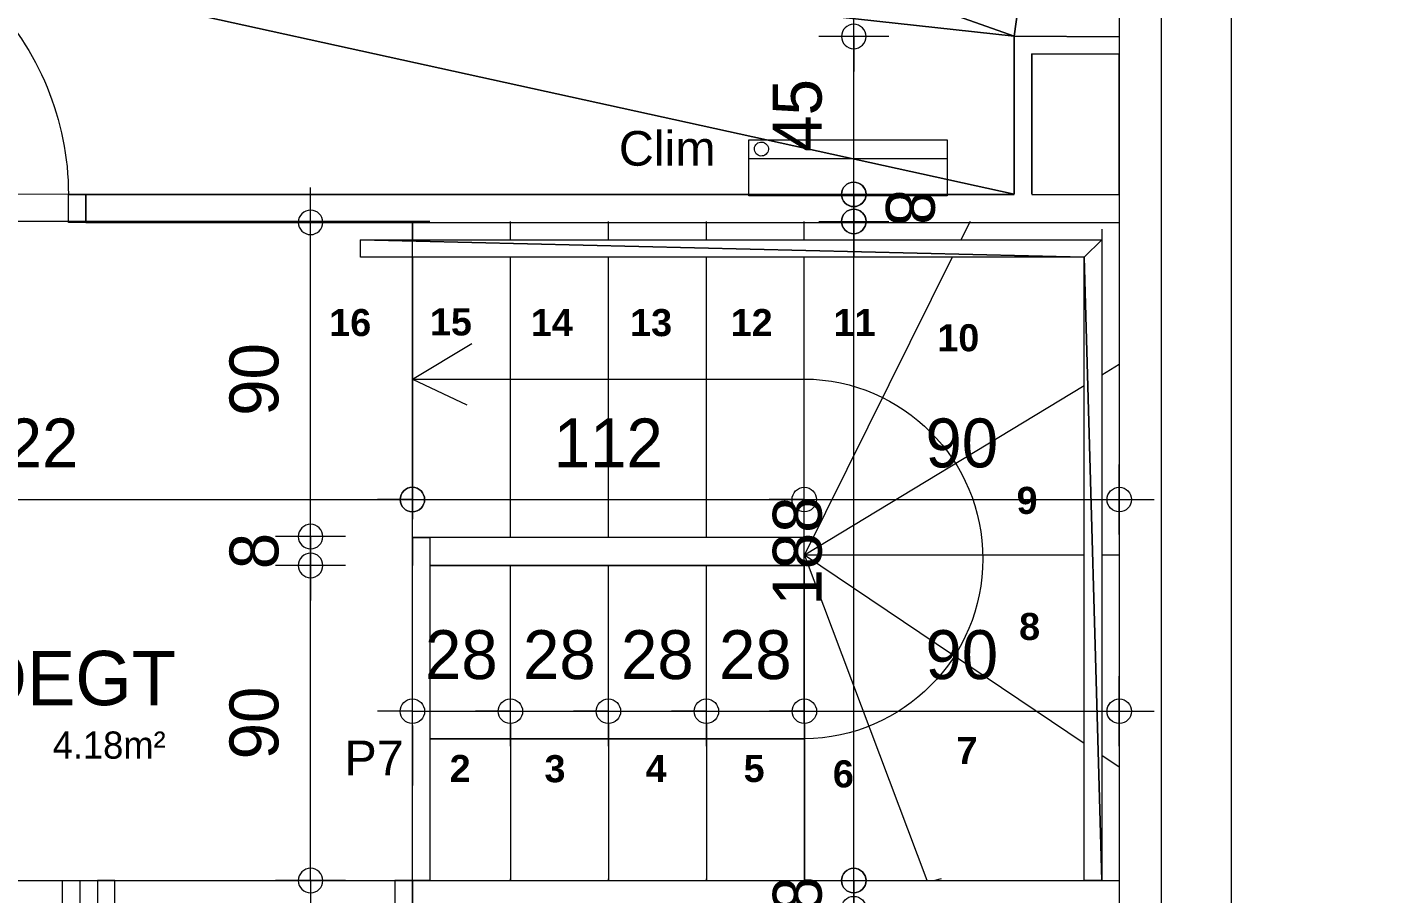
# Model space of a CAD drawing. Header units: metres. Extents: x 1.8 to 67.5, y -52.8 to -10.8.
# Drawn here: x 46.663 to 50.523, y -19.265 to -16.789 of the extents above; entities that cross this region are included whole.
import ezdxf
from ezdxf.enums import TextEntityAlignment as Align
from ezdxf.lldxf.tags import DXFTag

# ---------------------------------------------------------------- set-up
doc = ezdxf.new("R2010")
doc.units = ezdxf.units.M
doc.header["$MEASUREMENT"] = 0
for name, color, linetype in [('Calque commun', 7, 'Continuous'), ('Calque5', 7, 'Continuous'), ('Textes', 7, 'Continuous')]:
    doc.layers.add(name, color=color, linetype=linetype)
doc.styles.add('Arial11', font='arialbd.ttf', dxfattribs={"height": 0.077267})
doc.styles.add('Arial8', font='arial.ttf', dxfattribs={"height": 0.098961})
doc.styles.add('Century Gothic11', font='GOTHIC.TTF', dxfattribs={"height": 0.139636})
doc.styles.add('Century Gothic19', font='GOTHIC.TTF', dxfattribs={"height": 0.155151})
doc.styles.add('Century Gothic5', font='GOTHIC.TTF', dxfattribs={"height": 0.077575})
tags = doc.linetypes.add('HIDDEN2', pattern=[0.1875, 0.125, -0.0625]).pattern_tags.tags
tags[6:7] = [DXFTag(74, 4), DXFTag(75, 0), DXFTag(340, '0'), DXFTag(46, 1.0), DXFTag(50, 0.0), DXFTag(44, 0.0), DXFTag(45, 0.0)]
tags[4:5] = [DXFTag(74, 4), DXFTag(75, 0), DXFTag(340, '0'), DXFTag(46, 1.0), DXFTag(50, 0.0), DXFTag(44, 0.0), DXFTag(45, 0.0)]
tags = doc.linetypes.add('HIDDENX2', pattern=[0.75, 0.5, -0.25]).pattern_tags.tags
tags[6:7] = [DXFTag(74, 4), DXFTag(75, 0), DXFTag(340, '0'), DXFTag(46, 1.0), DXFTag(50, 0.0), DXFTag(44, 0.0), DXFTag(45, 0.0)]
tags[4:5] = [DXFTag(74, 4), DXFTag(75, 0), DXFTag(340, '0'), DXFTag(46, 1.0), DXFTag(50, 0.0), DXFTag(44, 0.0), DXFTag(45, 0.0)]

# ---------------------------------------------------------------- blocks, each defined once
blk = doc.blocks.new('Block54254')
at = {"layer": 'Calque commun', "color": 7, "linetype": 'Continuous', "lineweight": 18}
blk.add_line((50.1037, -14.3466), (50.1037, -23.3466), dxfattribs=at)
at = {"layer": 'Calque commun', "color": 7, "linetype": 'Continuous', "lineweight": 9}
for p, q in [((49.9037, -14.5466), (49.9037, -23.1466)), ((49.7837, -14.6666), (49.7837, -23.0266))]:
    blk.add_line(p, q, dxfattribs=at)
blk = doc.blocks.new('xmodule1pgniv1-9')
at = {"layer": 'Calque commun', "color": 5, "linetype": 'Continuous', "lineweight": 9}
blk.add_arc((0, 0), 0.5, 0, 359.9994, dxfattribs=at)
blk = doc.blocks.new('xmodule1pgniv1-10')
at = {"layer": 'Calque commun', "color": 5, "linetype": 'Continuous', "lineweight": 9}
blk.add_arc((0, 0), 0.5, 0, 359.9994, dxfattribs=at)
blk = doc.blocks.new('DimLine53638')
at = {"layer": 'Calque commun', "color": 5, "linetype": 'Continuous', "lineweight": 9}
for p, q in [((36.2251, -20.6312), (36.2251, -20.5312)), ((36.1251, -20.6312), (36.3251, -20.6312)), ((36.2251, -21.2312), (36.2251, -20.6312)), ((36.1251, -21.2312), (36.3251, -21.2312)), ((36.2251, -21.2312), (36.2251, -21.3312))]:
    blk.add_line(p, q, dxfattribs=at)
at = {"layer": 'Calque commun', "color": 5, "linetype": 'Continuous', "lineweight": 9, "extrusion": (0, 0, -1), "xscale": 0.07000000029802322, "yscale": 0.07000000029802322, "zscale": 0.07000000029802322, "rotation": 90}
for name, p in [('xmodule1pgniv1-10', (-36.2251, -20.6312)), ('xmodule1pgniv1-9', (-36.2251, -21.2312))]:
    blk.add_blockref(name, p, dxfattribs=at)
at = {"layer": 'Calque commun', "color": 5, "linetype": 'Continuous', "lineweight": 9, "style": 'Century Gothic11'}
blk.add_text('60', height=0.13964, rotation=90, dxfattribs=at).set_placement((36.1751, -20.9312), align=Align.BOTTOM_CENTER)
blk = doc.blocks.new('xmodule1pgniv1-11')
at = {"layer": 'Calque commun', "color": 5, "linetype": 'Continuous', "lineweight": 9}
blk.add_arc((0, 0), 0.5, 0, 359.9994, dxfattribs=at)
blk = doc.blocks.new('xmodule1pgniv1-12')
at = {"layer": 'Calque commun', "color": 5, "linetype": 'Continuous', "lineweight": 9}
blk.add_arc((0, 0), 0.5, 0, 359.9994, dxfattribs=at)
blk = doc.blocks.new('DimLine53646')
at = {"layer": 'Calque commun', "color": 5, "linetype": 'Continuous', "lineweight": 9}
for p, q in [((36.2252, -20.5512), (36.2252, -20.4512)), ((36.1252, -20.5512), (36.3252, -20.5512)), ((36.2251, -20.6312), (36.2252, -20.5512)), ((36.1251, -20.6312), (36.3251, -20.6312)), ((36.2251, -20.6312), (36.2251, -20.7312))]:
    blk.add_line(p, q, dxfattribs=at)
at = {"layer": 'Calque commun', "color": 5, "linetype": 'Continuous', "lineweight": 9, "extrusion": (0, 0, -1), "xscale": 0.07000000029802322, "yscale": 0.07000000029802322, "zscale": 0.07000000029802322, "rotation": 90}
for name, p in [('xmodule1pgniv1-12', (-36.2252, -20.5512)), ('xmodule1pgniv1-11', (-36.2251, -20.6312))]:
    blk.add_blockref(name, p, dxfattribs=at)
at = {"layer": 'Calque commun', "color": 5, "linetype": 'Continuous', "lineweight": 9, "style": 'Century Gothic11'}
blk.add_text('8', height=0.1396, rotation=89.9781, dxfattribs=at).set_placement((36.1752, -20.5912), align=Align.BOTTOM_CENTER)
blk = doc.blocks.new('xmodule1pgniv1-13')
at = {"layer": 'Calque commun', "color": 5, "linetype": 'Continuous', "lineweight": 9}
blk.add_arc((0, 0), 0.5, 0, 359.9994, dxfattribs=at)
blk = doc.blocks.new('xmodule1pgniv1-14')
at = {"layer": 'Calque commun', "color": 5, "linetype": 'Continuous', "lineweight": 9}
blk.add_arc((0, 0), 0.5, 0, 359.9994, dxfattribs=at)
blk = doc.blocks.new('DimLine53654')
at = {"layer": 'Calque commun', "color": 5, "linetype": 'Continuous', "lineweight": 9}
for p, q in [((36.2253, -18.6687), (36.2253, -18.5687)), ((36.1253, -18.6687), (36.3253, -18.6687)), ((36.2252, -20.5512), (36.2253, -18.6687)), ((36.1252, -20.5512), (36.3252, -20.5512)), ((36.2252, -20.5512), (36.2252, -20.6512))]:
    blk.add_line(p, q, dxfattribs=at)
at = {"layer": 'Calque commun', "color": 5, "linetype": 'Continuous', "lineweight": 9, "xscale": 0.07000000029802322, "yscale": 0.07000000029802322, "zscale": 0.07000000029802322, "rotation": 90}
for name, p in [('xmodule1pgniv1-14', (36.2253, -18.6687)), ('xmodule1pgniv1-13', (36.2252, -20.5512))]:
    blk.add_blockref(name, p, dxfattribs=at)
at = {"layer": 'Calque commun', "color": 5, "linetype": 'Continuous', "lineweight": 9, "style": 'Century Gothic11'}
blk.add_text('188', height=0.13964, rotation=89.9974, dxfattribs=at).set_placement((36.1752, -19.61), align=Align.BOTTOM_CENTER)
blk = doc.blocks.new('xmodule1pgniv1-15')
at = {"layer": 'Calque commun', "color": 5, "linetype": 'Continuous', "lineweight": 9}
blk.add_arc((0, 0), 0.5, 0, 359.9994, dxfattribs=at)
blk = doc.blocks.new('xmodule1pgniv1-16')
at = {"layer": 'Calque commun', "color": 5, "linetype": 'Continuous', "lineweight": 9}
blk.add_arc((0, 0), 0.5, 0, 359.9994, dxfattribs=at)
blk = doc.blocks.new('DimLine53662')
at = {"layer": 'Calque commun', "color": 5, "linetype": 'Continuous', "lineweight": 9}
for p, q in [((36.2251, -18.5913), (36.225, -18.4913)), ((36.1251, -18.5914), (36.3251, -18.5911)), ((36.2251, -18.5913), (36.2253, -18.6687)), ((36.1253, -18.6688), (36.3253, -18.6685)), ((36.2253, -18.6687), (36.2254, -18.7687))]:
    blk.add_line(p, q, dxfattribs=at)
at = {"layer": 'Calque commun', "color": 5, "linetype": 'Continuous', "lineweight": 9, "extrusion": (0, 0, -1), "xscale": 0.06999999484552753, "yscale": 0.06999999484552753, "zscale": 0.07000000029802322, "rotation": 89.9152908298062}
for name, p in [('xmodule1pgniv1-15', (-36.2251, -18.5913)), ('xmodule1pgniv1-16', (-36.2253, -18.6687))]:
    blk.add_blockref(name, p, dxfattribs=at)
at = {"layer": 'Calque commun', "color": 5, "linetype": 'Continuous', "lineweight": 9, "style": 'Century Gothic11'}
blk.add_text('8', height=0.1396, rotation=270.0847, dxfattribs=at).set_placement((36.2752, -18.6299), align=Align.BOTTOM_CENTER)
blk = doc.blocks.new('xmodule1pgniv1-17')
at = {"layer": 'Calque commun', "color": 5, "linetype": 'Continuous', "lineweight": 9}
blk.add_arc((0, 0), 0.5, 0, 359.9994, dxfattribs=at)
blk = doc.blocks.new('xmodule1pgniv1-18')
at = {"layer": 'Calque commun', "color": 5, "linetype": 'Continuous', "lineweight": 9}
blk.add_arc((0, 0), 0.5, 0, 359.9994, dxfattribs=at)
blk = doc.blocks.new('DimLine53670')
at = {"layer": 'Calque commun', "color": 5, "linetype": 'Continuous', "lineweight": 9}
for p, q in [((36.2252, -18.1405), (36.2252, -18.0405)), ((36.3252, -18.1405), (36.1252, -18.1405)), ((36.2251, -18.5913), (36.2252, -18.1405)), ((36.1251, -18.5913), (36.3251, -18.5913)), ((36.2251, -18.5913), (36.2251, -18.6913))]:
    blk.add_line(p, q, dxfattribs=at)
at = {"layer": 'Calque commun', "color": 5, "linetype": 'Continuous', "lineweight": 9, "xscale": 0.07000000029802322, "yscale": 0.07000000029802322, "zscale": 0.07000000029802322, "rotation": 90}
for name, p in [('xmodule1pgniv1-18', (36.2252, -18.1405)), ('xmodule1pgniv1-17', (36.2251, -18.5913))]:
    blk.add_blockref(name, p, dxfattribs=at)
at = {"layer": 'Calque commun', "color": 5, "linetype": 'Continuous', "lineweight": 9, "style": 'Century Gothic11'}
blk.add_text('45', height=0.13964, rotation=89.9966, dxfattribs=at).set_placement((36.1752, -18.3659), align=Align.BOTTOM_CENTER)
blk = doc.blocks.new('xmodule1pgniv1-19')
at = {"layer": 'Calque commun', "color": 5, "linetype": 'Continuous', "lineweight": 9}
blk.add_arc((0, 0), 0.5, 0, 359.9994, dxfattribs=at)
blk = doc.blocks.new('xmodule1pgniv1-20')
at = {"layer": 'Calque commun', "color": 5, "linetype": 'Continuous', "lineweight": 9}
blk.add_arc((0, 0), 0.5, 0, 359.9994, dxfattribs=at)
blk = doc.blocks.new('DimLine53678')
at = {"layer": 'Calque commun', "color": 5, "linetype": 'Continuous', "lineweight": 9}
for p, q in [((36.2251, -15.9912), (36.2251, -15.8912)), ((36.1251, -15.9912), (36.3251, -15.9912)), ((36.2252, -18.1405), (36.2251, -15.9912)), ((36.3252, -18.1405), (36.1252, -18.1405)), ((36.2252, -18.1405), (36.2252, -18.2405))]:
    blk.add_line(p, q, dxfattribs=at)
at = {"layer": 'Calque commun', "color": 5, "linetype": 'Continuous', "lineweight": 9, "xscale": 0.07000000029802322, "yscale": 0.07000000029802322, "zscale": 0.07000000029802322, "rotation": 90}
for name, p in [('xmodule1pgniv1-20', (36.2251, -15.9912)), ('xmodule1pgniv1-19', (36.2252, -18.1405))]:
    blk.add_blockref(name, p, dxfattribs=at)
at = {"layer": 'Calque commun', "color": 5, "linetype": 'Continuous', "lineweight": 9, "style": 'Century Gothic11'}
blk.add_text('215', height=0.13964, rotation=90.0007, dxfattribs=at).set_placement((36.1752, -17.0659), align=Align.BOTTOM_CENTER)
blk = doc.blocks.new('xmodule1pgniv1-21')
at = {"layer": 'Calque commun', "color": 5, "linetype": 'Continuous', "lineweight": 9}
blk.add_arc((0, 0), 0.5, 0, 359.9994, dxfattribs=at)
blk = doc.blocks.new('xmodule1pgniv1-22')
at = {"layer": 'Calque commun', "color": 5, "linetype": 'Continuous', "lineweight": 9}
blk.add_arc((0, 0), 0.5, 0, 359.9994, dxfattribs=at)
blk = doc.blocks.new('DimLine53686')
at = {"layer": 'Calque commun', "color": 5, "linetype": 'Continuous', "lineweight": 9}
for p, q in [((36.0838, -19.563), (36.0838, -19.363)), ((36.9838, -19.563), (36.9838, -19.363)), ((36.0838, -19.463), (35.9838, -19.463)), ((36.0838, -19.463), (36.9838, -19.463)), ((36.9838, -19.463), (37.0838, -19.463))]:
    blk.add_line(p, q, dxfattribs=at)
at = {"layer": 'Calque commun', "color": 5, "linetype": 'Continuous', "lineweight": 9, "extrusion": (0, 0, -1), "xscale": 0.07000000029802322, "yscale": 0.07000000029802322, "zscale": 0.07000000029802322}
for name, p in [('xmodule1pgniv1-21', (-36.0838, -19.463)), ('xmodule1pgniv1-22', (-36.9838, -19.463))]:
    blk.add_blockref(name, p, dxfattribs=at)
at = {"layer": 'Calque commun', "color": 5, "linetype": 'Continuous', "lineweight": 9, "style": 'Century Gothic11'}
blk.add_text('90', height=0.13964, dxfattribs=at).set_placement((36.5338, -19.413), align=Align.BOTTOM_CENTER)
blk = doc.blocks.new('xmodule1pgniv1-23')
at = {"layer": 'Calque commun', "color": 5, "linetype": 'Continuous', "lineweight": 9}
blk.add_arc((0, 0), 0.5, 0, 359.9994, dxfattribs=at)
blk = doc.blocks.new('xmodule1pgniv1-24')
at = {"layer": 'Calque commun', "color": 5, "linetype": 'Continuous', "lineweight": 9}
blk.add_arc((0, 0), 0.5, 0, 359.9994, dxfattribs=at)
blk = doc.blocks.new('DimLine53694')
at = {"layer": 'Calque commun', "color": 5, "linetype": 'Continuous', "lineweight": 9}
for p, q in [((34.9639, -19.563), (34.9639, -19.363)), ((36.0838, -19.563), (36.0838, -19.363)), ((34.9639, -19.463), (34.8639, -19.463)), ((34.9639, -19.463), (36.0838, -19.463)), ((36.0838, -19.463), (36.1838, -19.463))]:
    blk.add_line(p, q, dxfattribs=at)
at = {"layer": 'Calque commun', "color": 5, "linetype": 'Continuous', "lineweight": 9, "extrusion": (0, 0, -1), "xscale": 0.07000000029802322, "yscale": 0.07000000029802322, "zscale": 0.07000000029802322}
for name, p in [('xmodule1pgniv1-23', (-34.9639, -19.463)), ('xmodule1pgniv1-24', (-36.0838, -19.463))]:
    blk.add_blockref(name, p, dxfattribs=at)
at = {"layer": 'Calque commun', "color": 5, "linetype": 'Continuous', "lineweight": 9, "style": 'Century Gothic11'}
blk.add_text('112', height=0.13964, dxfattribs=at).set_placement((35.5238, -19.413), align=Align.BOTTOM_CENTER)
blk = doc.blocks.new('xmodule1pgniv1-25')
at = {"layer": 'Calque commun', "color": 5, "linetype": 'Continuous', "lineweight": 9}
blk.add_arc((0, 0), 0.5, 0, 359.9994, dxfattribs=at)
blk = doc.blocks.new('xmodule1pgniv1-26')
at = {"layer": 'Calque commun', "color": 5, "linetype": 'Continuous', "lineweight": 9}
blk.add_arc((0, 0), 0.5, 0, 359.9994, dxfattribs=at)
blk = doc.blocks.new('DimLine53702')
at = {"layer": 'Calque commun', "color": 5, "linetype": 'Continuous', "lineweight": 9}
for p, q in [((32.7437, -19.563), (32.7437, -19.363)), ((34.9639, -19.563), (34.9639, -19.363)), ((32.7437, -19.463), (32.6437, -19.463)), ((32.7437, -19.463), (34.9639, -19.463)), ((34.9639, -19.463), (35.0639, -19.463))]:
    blk.add_line(p, q, dxfattribs=at)
at = {"layer": 'Calque commun', "color": 5, "linetype": 'Continuous', "lineweight": 9, "xscale": 0.07000000029802322, "yscale": 0.07000000029802322, "zscale": 0.07000000029802322}
for name, p in [('xmodule1pgniv1-25', (32.7437, -19.463)), ('xmodule1pgniv1-26', (34.9639, -19.463))]:
    blk.add_blockref(name, p, dxfattribs=at)
at = {"layer": 'Calque commun', "color": 5, "linetype": 'Continuous', "lineweight": 9, "style": 'Century Gothic11'}
blk.add_text('222', height=0.13964, dxfattribs=at).set_placement((33.8538, -19.413), align=Align.BOTTOM_CENTER)
blk = doc.blocks.new('@PRES_1_$$_1-37')
at = {"layer": 'Calque commun', "color": 5, "linetype": 'Continuous', "lineweight": 9}
blk.add_line((0.05, 0.08), (0.05, 0.88), dxfattribs=at)
at = {"layer": 'Calque commun', "color": 5, "linetype": 'Continuous', "lineweight": 9, "extrusion": (0, 0, -1)}
blk.add_arc((-0.05, 0.08), 0.8, 90, 180, dxfattribs=at)
at = {"layer": 'Calque commun', "color": 5, "linetype": 'Continuous', "lineweight": 9}
mesh = blk.add_polyface(dxfattribs=at)
corners = [(0, 0), (0, 0.08), (0.05, 0.08), (0.05, 0)]
mesh.append_faces([[corners[k] for k in face] for face in [(0, 1, 2, 3)]], dxfattribs={"color": 5})
mesh = blk.add_polyface(dxfattribs=at)
corners = [(0.85, 0), (0.85, 0.08), (0.9, 0.08), (0.9, 0)]
mesh.append_faces([[corners[k] for k in face] for face in [(0, 1, 2, 3)]], dxfattribs={"color": 5})
blk = doc.blocks.new('@PRES_1_$$_1-38')
at = {"layer": 'Calque commun', "color": 7, "linetype": 'Continuous', "lineweight": 9}
blk.add_line((0, 0), (0, 0.08), dxfattribs=at)
blk = doc.blocks.new('@PRES_1_$$_1-39')
at = {"layer": 'Calque commun', "color": 7, "linetype": 'Continuous', "lineweight": 9}
blk.add_line((0, 0), (0, 0.08), dxfattribs=at)
blk = doc.blocks.new('INTER_2D_COMB13')
at = {"layer": 'Calque5', "color": 0, "linetype": 'ByBlock', "lineweight": -2}
for name in ['@PRES_1_$$_1-37', '@PRES_1_$$_1-38']:
    blk.add_blockref(name, (0, 0), dxfattribs=at)
at = {"layer": 'Calque5', "color": 0, "linetype": 'ByBlock', "lineweight": -2, "extrusion": (0, 0, -1), "xscale": -1, "yscale": -1, "zscale": -1, "rotation": -180}
blk.add_blockref('@PRES_1_$$_1-39', (-0.9, 0), dxfattribs=at)
blk = doc.blocks.new('PLACED_COMB13')
at = {"layer": 'Calque5', "color": 0, "linetype": 'ByBlock', "lineweight": -2}
blk.add_blockref('INTER_2D_COMB13', (0, 0), dxfattribs=at)
blk = doc.blocks.new('xmodule1pgniv1-97')
at = {"layer": 'Calque commun', "color": 5, "linetype": 'Continuous', "lineweight": 9}
blk.add_arc((0, 0), 0.5, 0, 359.9994, dxfattribs=at)
blk = doc.blocks.new('xmodule1pgniv1-98')
at = {"layer": 'Calque commun', "color": 5, "linetype": 'Continuous', "lineweight": 9}
blk.add_arc((0, 0), 0.5, 0, 359.9994, dxfattribs=at)
blk = doc.blocks.new('DimLine60103')
at = {"layer": 'Calque commun', "color": 5, "linetype": 'Continuous', "lineweight": 9}
for p, q in [((34.6729, -19.6513), (34.6729, -19.5513)), ((34.7729, -19.6513), (34.5729, -19.6513)), ((34.6729, -20.5512), (34.6729, -19.6513)), ((34.7729, -20.5512), (34.5729, -20.5512)), ((34.6729, -20.5512), (34.6729, -20.6512))]:
    blk.add_line(p, q, dxfattribs=at)
at = {"layer": 'Calque commun', "color": 5, "linetype": 'Continuous', "lineweight": 9, "xscale": 0.07000000029802322, "yscale": 0.07000000029802322, "zscale": 0.07000000029802322, "rotation": 90}
for name, p in [('xmodule1pgniv1-98', (34.6729, -19.6513)), ('xmodule1pgniv1-97', (34.6729, -20.5512))]:
    blk.add_blockref(name, p, dxfattribs=at)
at = {"layer": 'Calque commun', "color": 5, "linetype": 'Continuous', "lineweight": 9, "style": 'Century Gothic11'}
blk.add_text('90', height=0.13964, rotation=90, dxfattribs=at).set_placement((34.6229, -20.1012), align=Align.BOTTOM_CENTER)
blk = doc.blocks.new('xmodule1pgniv1-99')
at = {"layer": 'Calque commun', "color": 5, "linetype": 'Continuous', "lineweight": 9}
blk.add_arc((0, 0), 0.5, 0, 359.9994, dxfattribs=at)
blk = doc.blocks.new('xmodule1pgniv1-100')
at = {"layer": 'Calque commun', "color": 5, "linetype": 'Continuous', "lineweight": 9}
blk.add_arc((0, 0), 0.5, 0, 359.9994, dxfattribs=at)
blk = doc.blocks.new('DimLine60111')
at = {"layer": 'Calque commun', "color": 5, "linetype": 'Continuous', "lineweight": 9}
for p, q in [((34.6729, -19.5687), (34.6729, -19.4687)), ((34.7729, -19.5687), (34.5729, -19.5687)), ((34.6729, -19.6513), (34.6729, -19.5687)), ((34.7729, -19.6513), (34.5729, -19.6513)), ((34.6729, -19.6513), (34.6729, -19.7513))]:
    blk.add_line(p, q, dxfattribs=at)
at = {"layer": 'Calque commun', "color": 5, "linetype": 'Continuous', "lineweight": 9, "xscale": 0.07000000029802322, "yscale": 0.07000000029802322, "zscale": 0.07000000029802322, "rotation": 90}
for name, p in [('xmodule1pgniv1-100', (34.6729, -19.5687)), ('xmodule1pgniv1-99', (34.6729, -19.6513))]:
    blk.add_blockref(name, p, dxfattribs=at)
at = {"layer": 'Calque commun', "color": 5, "linetype": 'Continuous', "lineweight": 9, "style": 'Century Gothic11'}
blk.add_text('8', height=0.1396, rotation=90, dxfattribs=at).set_placement((34.6229, -19.61), align=Align.BOTTOM_CENTER)
blk = doc.blocks.new('xmodule1pgniv1-101')
at = {"layer": 'Calque commun', "color": 5, "linetype": 'Continuous', "lineweight": 9}
blk.add_arc((0, 0), 0.5, 0, 359.9994, dxfattribs=at)
blk = doc.blocks.new('xmodule1pgniv1-102')
at = {"layer": 'Calque commun', "color": 5, "linetype": 'Continuous', "lineweight": 9}
blk.add_arc((0, 0), 0.5, 0, 359.9994, dxfattribs=at)
blk = doc.blocks.new('DimLine60119')
at = {"layer": 'Calque commun', "color": 5, "linetype": 'Continuous', "lineweight": 9}
for p, q in [((34.6729, -18.6713), (34.6729, -18.5713)), ((34.7729, -18.6713), (34.5729, -18.6713)), ((34.6729, -19.5687), (34.6729, -18.6713)), ((34.7729, -19.5687), (34.5729, -19.5687)), ((34.6729, -19.5687), (34.6729, -19.6687))]:
    blk.add_line(p, q, dxfattribs=at)
at = {"layer": 'Calque commun', "color": 5, "linetype": 'Continuous', "lineweight": 9, "xscale": 0.07000000029802322, "yscale": 0.07000000029802322, "zscale": 0.07000000029802322, "rotation": 90}
for name, p in [('xmodule1pgniv1-102', (34.6729, -18.6713)), ('xmodule1pgniv1-101', (34.6729, -19.5687))]:
    blk.add_blockref(name, p, dxfattribs=at)
at = {"layer": 'Calque commun', "color": 5, "linetype": 'Continuous', "lineweight": 9, "style": 'Century Gothic11'}
blk.add_text('90', height=0.13964, rotation=90, dxfattribs=at).set_placement((34.6229, -19.12), align=Align.BOTTOM_CENTER)
blk = doc.blocks.new('xmodule1pgniv1-103')
at = {"layer": 'Calque commun', "color": 5, "linetype": 'Continuous', "lineweight": 9}
blk.add_arc((0, 0), 0.5, 0, 359.9994, dxfattribs=at)
blk = doc.blocks.new('xmodule1pgniv1-104')
at = {"layer": 'Calque commun', "color": 5, "linetype": 'Continuous', "lineweight": 9}
blk.add_arc((0, 0), 0.5, 0, 359.9994, dxfattribs=at)
blk = doc.blocks.new('DimLine60129')
at = {"layer": 'Calque commun', "color": 5, "linetype": 'Continuous', "lineweight": 9}
for p, q in [((36.0839, -20.1676), (36.0839, -19.9676)), ((36.9838, -20.1676), (36.9838, -19.9676)), ((36.0839, -20.0676), (35.9839, -20.0676)), ((36.0839, -20.0676), (36.9838, -20.0676)), ((36.9838, -20.0676), (37.0838, -20.0676))]:
    blk.add_line(p, q, dxfattribs=at)
at = {"layer": 'Calque commun', "color": 5, "linetype": 'Continuous', "lineweight": 9, "extrusion": (0, 0, -1), "xscale": 0.07000000029802322, "yscale": 0.07000000029802322, "zscale": 0.07000000029802322}
for name, p in [('xmodule1pgniv1-103', (-36.0839, -20.0676)), ('xmodule1pgniv1-104', (-36.9838, -20.0676))]:
    blk.add_blockref(name, p, dxfattribs=at)
at = {"layer": 'Calque commun', "color": 5, "linetype": 'Continuous', "lineweight": 9, "style": 'Century Gothic11'}
blk.add_text('90', height=0.13964, dxfattribs=at).set_placement((36.5338, -20.0176), align=Align.BOTTOM_CENTER)
blk = doc.blocks.new('xmodule1pgniv1-105')
at = {"layer": 'Calque commun', "color": 5, "linetype": 'Continuous', "lineweight": 9}
blk.add_arc((0, 0), 0.5, 0, 359.9994, dxfattribs=at)
blk = doc.blocks.new('xmodule1pgniv1-106')
at = {"layer": 'Calque commun', "color": 5, "linetype": 'Continuous', "lineweight": 9}
blk.add_arc((0, 0), 0.5, 0, 359.9994, dxfattribs=at)
blk = doc.blocks.new('DimLine60137')
at = {"layer": 'Calque commun', "color": 5, "linetype": 'Continuous', "lineweight": 9}
for p, q in [((35.8039, -20.1676), (35.8039, -19.9676)), ((36.0839, -20.1676), (36.0839, -19.9676)), ((35.8039, -20.0676), (35.7039, -20.0676)), ((35.8039, -20.0676), (36.0839, -20.0676)), ((36.0839, -20.0676), (36.1839, -20.0676))]:
    blk.add_line(p, q, dxfattribs=at)
at = {"layer": 'Calque commun', "color": 5, "linetype": 'Continuous', "lineweight": 9, "extrusion": (0, 0, -1), "xscale": 0.07000000029802322, "yscale": 0.07000000029802322, "zscale": 0.07000000029802322}
for name, p in [('xmodule1pgniv1-105', (-35.8039, -20.0676)), ('xmodule1pgniv1-106', (-36.0839, -20.0676))]:
    blk.add_blockref(name, p, dxfattribs=at)
at = {"layer": 'Calque commun', "color": 5, "linetype": 'Continuous', "lineweight": 9, "style": 'Century Gothic11'}
blk.add_text('28', height=0.13964, dxfattribs=at).set_placement((35.9439, -20.0176), align=Align.BOTTOM_CENTER)
blk = doc.blocks.new('xmodule1pgniv1-107')
at = {"layer": 'Calque commun', "color": 5, "linetype": 'Continuous', "lineweight": 9}
blk.add_arc((0, 0), 0.5, 0, 359.9994, dxfattribs=at)
blk = doc.blocks.new('xmodule1pgniv1-108')
at = {"layer": 'Calque commun', "color": 5, "linetype": 'Continuous', "lineweight": 9}
blk.add_arc((0, 0), 0.5, 0, 359.9994, dxfattribs=at)
blk = doc.blocks.new('DimLine60145')
at = {"layer": 'Calque commun', "color": 5, "linetype": 'Continuous', "lineweight": 9}
for p, q in [((35.5239, -20.1676), (35.5239, -19.9676)), ((35.8039, -20.1676), (35.8039, -19.9676)), ((35.5239, -20.0676), (35.4239, -20.0676)), ((35.5239, -20.0676), (35.8039, -20.0676)), ((35.8039, -20.0676), (35.9039, -20.0676))]:
    blk.add_line(p, q, dxfattribs=at)
at = {"layer": 'Calque commun', "color": 5, "linetype": 'Continuous', "lineweight": 9, "extrusion": (0, 0, -1), "xscale": 0.07000000029802322, "yscale": 0.07000000029802322, "zscale": 0.07000000029802322}
for name, p in [('xmodule1pgniv1-107', (-35.5239, -20.0676)), ('xmodule1pgniv1-108', (-35.8039, -20.0676))]:
    blk.add_blockref(name, p, dxfattribs=at)
at = {"layer": 'Calque commun', "color": 5, "linetype": 'Continuous', "lineweight": 9, "style": 'Century Gothic11'}
blk.add_text('28', height=0.13964, dxfattribs=at).set_placement((35.6639, -20.0176), align=Align.BOTTOM_CENTER)
blk = doc.blocks.new('xmodule1pgniv1-109')
at = {"layer": 'Calque commun', "color": 5, "linetype": 'Continuous', "lineweight": 9}
blk.add_arc((0, 0), 0.5, 0, 359.9994, dxfattribs=at)
blk = doc.blocks.new('xmodule1pgniv1-110')
at = {"layer": 'Calque commun', "color": 5, "linetype": 'Continuous', "lineweight": 9}
blk.add_arc((0, 0), 0.5, 0, 359.9994, dxfattribs=at)
blk = doc.blocks.new('DimLine60153')
at = {"layer": 'Calque commun', "color": 5, "linetype": 'Continuous', "lineweight": 9}
for p, q in [((35.2439, -20.1676), (35.2439, -19.9676)), ((35.5239, -20.1676), (35.5239, -19.9676)), ((35.2439, -20.0676), (35.1439, -20.0676)), ((35.2439, -20.0676), (35.5239, -20.0676)), ((35.5239, -20.0676), (35.6239, -20.0676))]:
    blk.add_line(p, q, dxfattribs=at)
at = {"layer": 'Calque commun', "color": 5, "linetype": 'Continuous', "lineweight": 9, "extrusion": (0, 0, -1), "xscale": 0.07000000029802322, "yscale": 0.07000000029802322, "zscale": 0.07000000029802322}
for name, p in [('xmodule1pgniv1-109', (-35.2439, -20.0676)), ('xmodule1pgniv1-110', (-35.5239, -20.0676))]:
    blk.add_blockref(name, p, dxfattribs=at)
at = {"layer": 'Calque commun', "color": 5, "linetype": 'Continuous', "lineweight": 9, "style": 'Century Gothic11'}
blk.add_text('28', height=0.13964, dxfattribs=at).set_placement((35.3839, -20.0176), align=Align.BOTTOM_CENTER)
blk = doc.blocks.new('xmodule1pgniv1-111')
at = {"layer": 'Calque commun', "color": 5, "linetype": 'Continuous', "lineweight": 9}
blk.add_arc((0, 0), 0.5, 0, 359.9994, dxfattribs=at)
blk = doc.blocks.new('xmodule1pgniv1-112')
at = {"layer": 'Calque commun', "color": 5, "linetype": 'Continuous', "lineweight": 9}
blk.add_arc((0, 0), 0.5, 0, 359.9994, dxfattribs=at)
blk = doc.blocks.new('DimLine60161')
at = {"layer": 'Calque commun', "color": 5, "linetype": 'Continuous', "lineweight": 9}
for p, q in [((34.9638, -20.1676), (34.9638, -19.9676)), ((35.2439, -20.1676), (35.2439, -19.9676)), ((34.9638, -20.0676), (34.8638, -20.0676)), ((34.9638, -20.0676), (35.2439, -20.0676)), ((35.2439, -20.0676), (35.3439, -20.0676))]:
    blk.add_line(p, q, dxfattribs=at)
at = {"layer": 'Calque commun', "color": 5, "linetype": 'Continuous', "lineweight": 9, "extrusion": (0, 0, -1), "xscale": 0.07000000029802322, "yscale": 0.07000000029802322, "zscale": 0.07000000029802322}
for name, p in [('xmodule1pgniv1-111', (-34.9638, -20.0676)), ('xmodule1pgniv1-112', (-35.2439, -20.0676))]:
    blk.add_blockref(name, p, dxfattribs=at)
at = {"layer": 'Calque commun', "color": 5, "linetype": 'Continuous', "lineweight": 9, "style": 'Century Gothic11'}
blk.add_text('28', height=0.13964, dxfattribs=at).set_placement((35.1038, -20.0176), align=Align.BOTTOM_CENTER)
blk = doc.blocks.new('clim-int2')
at = {"layer": 'Calque commun', "color": 0, "linetype": 'ByBlock', "lineweight": 9}
for p, q in [((0.5671, 0.16), (0, 0.16)), ((0, 0.16), (0, 0)), ((0.5671, 0), (0.5671, 0.16)), ((0, 0.106), (0.5671, 0.106)), ((0, 0), (0.5671, 0))]:
    blk.add_line(p, q, dxfattribs=at)
blk.add_arc((0.531, 0.1338), 0.02, 330, 329.9994, dxfattribs=at)
blk = doc.blocks.new('xmodule1pgniv1-125')
at = {"layer": 'Calque commun', "color": 15, "linetype": 'Continuous', "lineweight": 18}
for p, q in [((36.6836, -18.5907), (36.6836, -18.14)), ((36.6836, -18.14), (36.9838, -18.1413)), ((36.9838, -18.1413), (36.9835, -18.1912)), ((36.7335, -18.1902), (36.9835, -18.1912)), ((36.7336, -18.5907), (36.7336, -18.1901))]:
    blk.add_line(p, q, dxfattribs=at)
at = {"layer": 'Calque commun', "color": 7, "linetype": 'Continuous', "lineweight": 18}
for p, q in [((34.031, -18.5913), (36.6836, -18.5913)), ((36.7336, -18.5913), (36.9837, -18.5913)), ((36.9837, -18.5913), (36.9837, -18.6713)), ((34.031, -18.6713), (36.9837, -18.6713)), ((34.0138, -20.5512), (34.0638, -20.5512)), ((34.9638, -20.5512), (36.9835, -20.5512)), ((36.9835, -20.5512), (36.9835, -20.6312))]:
    blk.add_line(p, q, dxfattribs=at)
at = {"layer": 'Calque commun', "color": 7, "linetype": 'Continuous', "lineweight": 9}
for p, q in [((35.0138, -18.6687), (34.9638, -18.6687)), ((34.9638, -18.6687), (34.9638, -18.7212)), ((35.2438, -18.6687), (35.2438, -18.7212)), ((35.5238, -18.6687), (35.5238, -18.7212)), ((35.8038, -18.6687), (35.8038, -18.7212)), ((36.0838, -18.7212), (36.0838, -18.6687)), ((36.5574, -18.6687), (36.5313, -18.7212)), ((34.9638, -18.7712), (34.9639, -19.5187)), ((35.2438, -18.7712), (35.2438, -19.5712)), ((35.5238, -18.7712), (35.5238, -19.5712)), ((35.8038, -18.7712), (35.8038, -19.5712)), ((36.0838, -19.6512), (36.0838, -18.7712)), ((36.5064, -18.7712), (36.084, -19.6211)), ((34.9645, -19.119), (35.134, -19.0175)), ((36.9337, -19.1069), (36.9837, -19.0766)), ((34.9638, -19.119), (36.0838, -19.1187)), ((34.9645, -19.119), (35.1196, -19.1921)), ((36.084, -19.6211), (36.8837, -19.1372)), ((36.0838, -19.5712), (34.9638, -19.5712)), ((34.9638, -19.5712), (34.9638, -19.6512)), ((34.9638, -20.5512), (34.9638, -19.5712)), ((34.9638, -19.5712), (35.0138, -19.5712)), ((34.9638, -19.5713), (34.9638, -19.6513)), ((35.0138, -19.5712), (35.0138, -19.6512)), ((36.0838, -19.6512), (36.0838, -19.5712)), ((36.4352, -20.5513), (36.084, -19.6211)), ((36.084, -19.6211), (36.8837, -20.1591)), ((36.084, -19.6211), (36.8837, -19.6211)), ((36.9337, -19.6211), (36.9837, -19.6211)), ((35.0138, -19.6512), (35.0138, -20.5512)), ((36.0838, -19.6512), (35.0138, -19.6512)), ((35.0138, -19.6512), (36.0838, -19.6512)), ((35.2438, -19.6512), (35.2439, -20.5513)), ((35.5238, -19.6512), (35.5239, -20.5513)), ((35.8038, -19.6512), (35.8039, -20.5513)), ((36.0838, -19.6512), (36.0839, -20.5513)), ((36.0839, -20.5513), (36.0838, -19.6512)), ((36.0838, -19.6512), (36.0839, -20.5513)), ((34.964, -20.1086), (34.964, -20.2794)), ((35.014, -20.1461), (36.084, -20.1461)), ((35.014, -20.1461), (36.084, -20.1461)), ((36.9337, -20.1927), (36.9837, -20.2264)), ((35.0138, -20.5512), (34.9638, -20.5512)), ((35.0138, -20.5512), (34.9638, -20.5512)), ((35.2439, -20.5513), (35.244, -20.5461)), ((35.5239, -20.5513), (35.524, -20.5461)), ((35.8039, -20.5513), (35.804, -20.5461)), ((36.0839, -20.5513), (36.084, -20.5461)), ((36.084, -20.5461), (36.0839, -20.5513)), ((36.0839, -20.5513), (36.084, -20.5461)), ((36.4753, -20.5461), (36.4564, -20.5513))]:
    blk.add_line(p, q, dxfattribs=at)
at = {"layer": 'Calque commun', "color": 7, "linetype": 'HIDDENX2', "lineweight": 9}
blk.add_line((36.084, -20.1461), (35.014, -20.1461), dxfattribs=at)
at = {"layer": 'Calque commun', "color": 7, "linetype": 'Continuous', "lineweight": 9, "extrusion": (1.19258e-16, 1.19194e-16, -1)}
blk.add_arc((-36.0803, -19.6324), 0.5137, 90.3997, 269.5875, dxfattribs=at)
at = {"layer": 'Calque commun', "color": 5, "linetype": 'Continuous', "lineweight": 9}
for name in ['DimLine53678', 'DimLine53670', 'DimLine53662', 'DimLine60119', 'DimLine53654', 'DimLine53702', 'DimLine53694', 'DimLine53686', 'DimLine60111', 'DimLine60103', 'DimLine60161', 'DimLine60153', 'DimLine60145', 'DimLine60137', 'DimLine60129', 'DimLine53646', 'DimLine53638']:
    blk.add_blockref(name, (0, 0), dxfattribs=at)
at = {"layer": 'Calque commun', "color": 0, "linetype": 'ByBlock', "lineweight": -2, "xscale": -1, "yscale": -1, "zscale": -1, "rotation": -180}
blk.add_blockref('PLACED_COMB13', (33.131, -18.6713), dxfattribs=at)
at = {"layer": 'Calque commun', "color": 7, "linetype": 'HIDDEN2', "lineweight": -2, "extrusion": (0, 0, -1)}
blk.add_blockref('clim-int2', (-36.4922, -18.5957), dxfattribs=at)
at = {"layer": 'Calque commun', "color": 0, "linetype": 'ByBlock', "lineweight": -2, "xscale": -1, "yscale": -1, "zscale": -1}
blk.add_blockref('PLACED_COMB13', (34.0138, -20.5512), dxfattribs=at)
at = {"layer": 'Calque commun', "color": 0, "linetype": 'ByBlock', "lineweight": -2, "extrusion": (0, 0, -1), "rotation": 180}
blk.add_blockref('PLACED_COMB13', (-34.0638, -20.5512), dxfattribs=at)
at = {"layer": 'Calque commun', "color": 5, "linetype": 'ByBlock', "lineweight": -2, "style": 'Arial11'}
for s, height, p in [('16', 0.07727, (34.8463, -19.0193)), ('15', 0.07727, (35.134, -19.0175)), ('14', 0.07727, (35.4224, -19.0193)), ('13', 0.07727, (35.7061, -19.0193)), ('12', 0.07727, (35.9933, -19.0193)), ('11', 0.07727, (36.2875, -19.0193)), ('10', 0.07727, (36.5839, -19.0627)), ('9', 0.0773, (36.7505, -19.5272)), ('8', 0.0773, (36.7576, -19.8873)), ('7', 0.0773, (36.5788, -20.2412)), ('2', 0.0773, (35.1304, -20.2929)), ('3', 0.0773, (35.4015, -20.2934)), ('4', 0.0773, (35.6904, -20.2929)), ('5', 0.0773, (35.9704, -20.2929)), ('6', 0.0773, (36.2254, -20.3082))]:
    blk.add_text(s, height=height, dxfattribs=at).set_placement(p, align=Align.BOTTOM_RIGHT)
at = {"layer": 'Textes', "color": 5, "linetype": 'ByBlock', "lineweight": -2, "style": 'Arial8'}
blk.add_text('Clim', height=0.09896, dxfattribs=at).set_placement((35.8303, -18.5392), align=Align.BOTTOM_RIGHT)
at = {"layer": 'Textes', "color": 5, "linetype": 'ByBlock', "lineweight": -2}
for s, height, style, p in [('DEGT', 0.15515, 'Century Gothic19', (33.7126, -19.8952)), ('P7', 0.09896, 'Arial8', (34.77, -20.1514))]:
    blk.add_text(s, height=height, dxfattribs=dict(at, style=style)).set_placement(p, align=Align.TOP_LEFT)
at = {"layer": 'Textes', "color": 9, "linetype": 'ByBlock', "lineweight": -2, "style": 'Century Gothic5'}
blk.add_text('4.18m²', height=0.07758, dxfattribs=at).set_placement((33.9361, -20.1254), align=Align.TOP_LEFT)
at = {"layer": 'Calque commun', "color": 9, "linetype": 'Continuous', "lineweight": 9}
mesh = blk.add_polyface(dxfattribs=at)
corners = [(36.9837, -15.9912), (32.5838, -16.6913), (31.9838, -15.9912), (36.6836, -18.14), (31.9838, -16.6913), (36.6836, -18.5907), (32.5838, -17.6913), (31.9838, -17.6913), (31.9838, -18.5913), (36.9838, -18.1413)]
mesh.append_faces([[corners[k] for k in face] for face in [(0, 1, 2)]], dxfattribs={"vtx0": -1, "vtx1": -1, "color": 9})
mesh.append_faces([[corners[k] for k in face] for face in [(0, 3, 1)]], dxfattribs={"vtx0": -1, "vtx1": -1, "vtx2": -1, "color": 9})
mesh.append_faces([[corners[k] for k in face] for face in [(6, 5, 8), (3, 6, 1)]], dxfattribs={"vtx0": -1, "vtx2": -1, "color": 9})
mesh.append_faces([[corners[k] for k in face] for face in [(4, 2, 1), (7, 6, 8)]], dxfattribs={"vtx1": -1, "color": 9})
mesh.append_faces([[corners[k] for k in face] for face in [(3, 5, 6)]], dxfattribs={"vtx1": -1, "vtx2": -1, "color": 9})
mesh.append_faces([[corners[k] for k in face] for face in [(0, 9, 3)]], dxfattribs={"vtx2": -1, "color": 9})
at = {"layer": 'Calque commun', "color": 1, "linetype": 'Continuous', "lineweight": 9}
mesh = blk.add_polyface(dxfattribs=at)
corners = [(36.9836, -18.1912), (36.7336, -18.1901), (36.7336, -18.5907), (36.9837, -18.5913)]
mesh.append_faces([[corners[k] for k in face] for face in [(0, 1, 2, 3)]], dxfattribs={"color": 1})
at = {"layer": 'Calque commun', "color": 9, "linetype": 'Continuous', "lineweight": 9}
mesh = blk.add_polyface(dxfattribs=at)
corners = [(34.9638, -20.5512), (34.9638, -18.6687), (32.7437, -18.6687), (32.7437, -20.5512)]
mesh.append_faces([[corners[k] for k in face] for face in [(0, 1, 2, 3)]], dxfattribs={"color": 9})
at = {"layer": 'Calque commun', "color": 7, "linetype": 'Continuous', "lineweight": 9}
mesh = blk.add_polyface(dxfattribs=at)
corners = [(36.9337, -20.5513), (36.8837, -20.5513), (36.8837, -18.7712), (36.9337, -18.7212), (34.8159, -18.7212), (34.8159, -18.7712)]
mesh.append_faces([[corners[k] for k in face] for face in [(3, 2, 4)]], dxfattribs={"vtx0": -1, "vtx1": -1, "color": 7})
mesh.append_faces([[corners[k] for k in face] for face in [(0, 1, 2)]], dxfattribs={"vtx0": -1, "vtx2": -1, "color": 7})
mesh.append_faces([[corners[k] for k in face] for face in [(3, 0, 2)]], dxfattribs={"vtx1": -1, "vtx2": -1, "color": 7})
mesh.append_faces([[corners[k] for k in face] for face in [(2, 5, 4)]], dxfattribs={"vtx2": -1, "color": 7})

msp = doc.modelspace()

# ---------------------------------------------------------------- linework, layer by layer
at = {"layer": 'Calque commun', "color": 7, "linetype": 'Continuous', "lineweight": 9}
for p, q in [((49.7836, -17.3166), (49.7836, -19.2166)), ((49.7336, -17.3666), (49.7336, -19.1666))]:
    msp.add_line(p, q, dxfattribs=at)

# ---------------------------------------------------------------- block references
at = {"layer": 'Calque commun', "color": 0, "linetype": 'ByBlock', "lineweight": -2}
for name, p in [('Block54254', (0, 0)), ('xmodule1pgniv1-125', (12.8, 1.3246))]:
    msp.add_blockref(name, p, dxfattribs=at)

# ---------------------------------------------------------------- meshes
at = {"layer": 'Calque commun', "color": 7, "linetype": 'Continuous', "lineweight": 9}
mesh = msp.add_polyface(dxfattribs=at)
corners = [(61.7636, -10.7659), (1.7636, -10.7659), (1.7636, -52.7659), (61.7636, -52.7659)]
mesh.append_faces([[corners[k] for k in face] for face in [(0, 1, 2, 3)]], dxfattribs={"color": 7})

doc.saveas('drawing.dxf')
